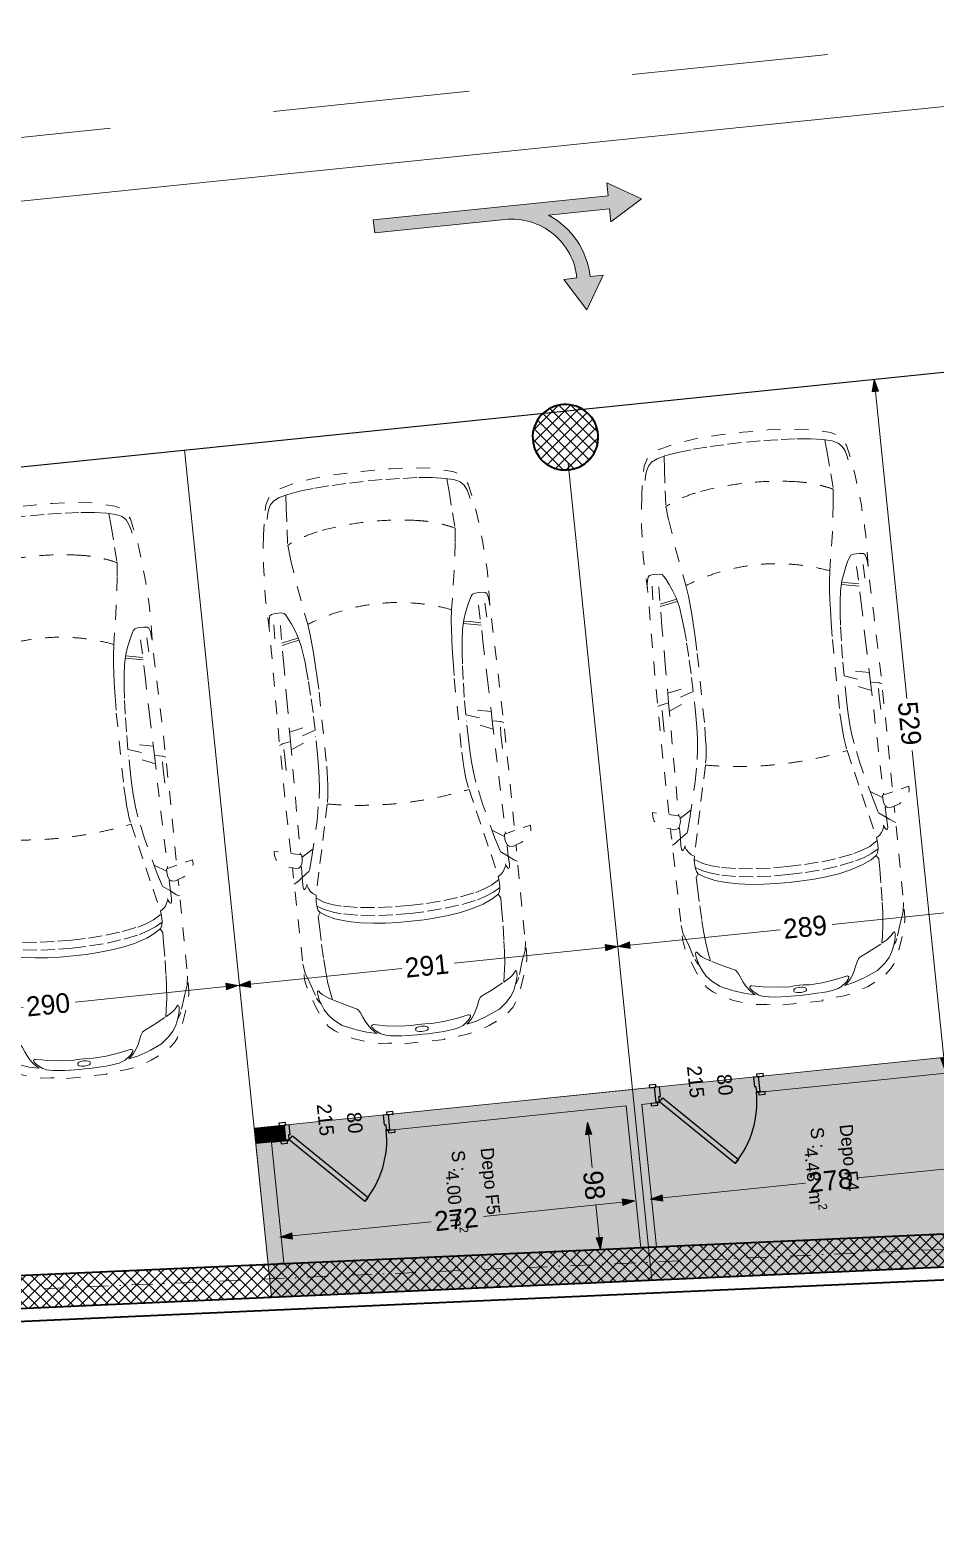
# Model space of a CAD drawing. Header units: millimetres. Extents: x 635850 to 824661, y -5878409 to -5774454.
# Drawn here: x 734607 to 741515, y -5823855 to -5812525 of the extents above; entities that cross this region are included whole.
import ezdxf
from ezdxf.enums import TextEntityAlignment as Align

# ---------------------------------------------------------------- set-up
doc = ezdxf.new("R2010")
doc.units = ezdxf.units.MM
doc.header["$MEASUREMENT"] = 0
for name, pattern in [('A - Long Dashed', [2750, 1500, -1250]), ('Dashed', [211.666667, 105.833333, -105.833333]), ('Dot & Dashed', [335.138881, 158.75, -88.194444, 0, -88.194437])]:
    doc.linetypes.add(name, pattern=pattern)
for name, color, linetype, lineweight in [('0_Pen_No__1', 7, 'Continuous', 13), ('A - Ndertesa 6 - Muret_Pen_No__101', 252, 'Continuous', 13), ('A - Ndertesa 6 - Muret_Pen_No__22', 8, 'Continuous', 35), ('A - Ndertesa 6 - Pllaka meskatit_Pen_No__22', 8, 'Continuous', 35), ('A - Ndertesa 6 - Vijat e Bodrumit_Pen_No__1', 7, 'Continuous', 13), ('A - Ndertesa 6 - Vijat e Bodrumit_Pen_No__42', 8, 'Continuous', 25), ('A - Ndertesa 6- Shtyllat_Pen_No__101', 252, 'Continuous', 13), ('A - Ndertesa 6- Shtyllat_Pen_No__22', 8, 'Continuous', 35), ('ARCHICAD Doors_Pen_No__101', 252, 'Continuous', 13), ('ARCHICAD Doors_Pen_No__42', 8, 'Continuous', 25), ('ARCHICAD Zone Stamps_Pen_No__101', 252, 'Continuous', 13)]:
    doc.layers.add(name, color=color, linetype=linetype, lineweight=lineweight)
for name, color, linetype, lineweight, true_color in [('0_Pen_No__102', 7, 'Continuous', 13, 0xcccccc), ('0_Pen_No__62', 7, 'Continuous', 20, 0xaaaaaa), ('A - Ndertesa  6- Dimensionimi Bazike_Pen_No__102', 7, 'Continuous', 13, 0xcccccc), ('A - Ndertesa  6- Dimensionimi Bazike_Pen_No__82', 7, 'Continuous', 20, 0xaaaaaa), ('A - Ndertesa 4 - Veturat_Pen_No__102', 7, 'Continuous', 13, 0xcccccc), ('A - Ndertesa 6 - Muret_Pen_No__102', 7, 'Continuous', 13, 0xcccccc), ('A - Ndertesa 6 - Muret_Pen_No__82', 7, 'Continuous', 20, 0xaaaaaa), ('A - Ndertesa 6 - Vijat e Bodrumit_Pen_No__249', 7, 'Continuous', 13, 0xe8e8e8), ('A - Ndertesa 6 - Vijat e Bodrumit_Pen_No__82', 7, 'Continuous', 20, 0xaaaaaa), ('A - Ndertesa 6 - Zonat Bodrum_Pen_No__94', 7, 'Continuous', 13, 0xe4ad2c), ('A - Ndertesa 6 -Veturat_Pen_No__102', 7, 'Continuous', 13, 0xcccccc), ('ARCHICAD Door Markers_Pen_No__112', 7, 'Continuous', 13, 0xd5aaaa)]:
    doc.layers.add(name, color=color, linetype=linetype, lineweight=lineweight, true_color=true_color)
for name, color, linetype in [('A - Ndertesa  6- Dimensionimi Bazike', 7, 'Continuous'), ('A - Ndertesa 6 - Muret', 7, 'Continuous'), ('A - Ndertesa 6 - Pllaka meskatit', 7, 'Continuous'), ('A - Ndertesa 6 - Zonat Bodrum', 7, 'Continuous'), ('A - Ndertesa 6- Shtyllat', 7, 'Continuous'), ('ARCHICAD Door Markers', 7, 'Continuous'), ('ARCHICAD Doors', 7, 'Continuous')]:
    doc.layers.add(name, color=color, linetype=linetype)
doc.styles.add('GENERATED_STYLE_1', font='GOTHIC.TTF')
doc.dimstyles.new('GENERATED_STYLE__1', dxfattribs={"dimtxt": 150, "dimasz": 91.78744, "dimexe": 0.18, "dimexo": 0.0625, "dimgap": 0, "dimtad": 0, "dimdec": 0, "dimlfac": 0.1, "dimzin": 0, "dimdsep": 46, "dimtxsty": 'GENERATED_STYLE_1', "dimblk": 'ARROWHEAD_5', "dimblk1": 'ARROWHEAD_5', "dimblk2": 'ARROWHEAD_5', "dimcen": 0.09, "dimse1": 1, "dimse2": 1, "dimclrd": 256, "dimclre": 256, "dimclrt": 256, "dimadec": 0, "dimazin": 0, "dimtfac": 1, "dimtdec": 4, "dimtmove": 0, "dimatfit": 3, "dimfxl": 0, "dimtolj": 1, "dimtzin": 0, "dimarcsym": 0})
pattern_1 = [(45, (664183.82, -5827429.525), (-45.96194, 45.96194), []), (135, (664183.82, -5827429.525), (45.96194, 45.96194), [])]

# ---------------------------------------------------------------- blocks, each defined once
blk = doc.blocks.new('Depo F4__15', base_point=(740718, -5821190))
at = {"layer": 'A - Ndertesa 6 - Zonat Bodrum_Pen_No__94', "linetype": 'Continuous', "lineweight": 0, "true_color": 0xffffff}
blk.add_hatch(color=7, dxfattribs=at).paths.add_polyline_path([(739354, -5822062), (742256, -5821932), (742089, -5820312), (739205, -5820608)])
at = {"layer": 'ARCHICAD Zone Stamps_Pen_No__101', "color": 252, "lineweight": 13, "insert": (740643, -5821043), "char_height": 100, "attachment_point": 1, "rotation": 275.8623, "style": 'GENERATED_STYLE_1'}
blk.add_mtext('\\A1;{\\pql;\\pt0,5050;\\fCentury Gothic|b0|i0|c0|p34;4.48\\fCentury Gothic|b0|i0|c0|p34;\\A1{\\H.66x;\\S^  ;}\\fCentury Gothic|b0|i0|c0|p34; m\\fCentury Gothic|b0|i0|c0|p34;\\A1{\\H.66x;\\S2^  ;}}', dxfattribs=at)
at = {"layer": 'ARCHICAD Zone Stamps_Pen_No__101', "color": 252, "lineweight": 13, "style": 'GENERATED_STYLE_1'}
for tag, p in [('calculatedAreaCode', (740661, -5820890)), ('ROOM_NAME', (740884, -5820867)), ('DUMMY_849', (740954, -5821509))]:
    blk.add_attdef(tag, text='', height=100, rotation=275.8623, dxfattribs=at).set_placement(p, align=Align.TOP_LEFT)
blk = doc.blocks.new('Depo F5__16', base_point=(737981, -5821367))
at = {"layer": 'A - Ndertesa 6 - Zonat Bodrum_Pen_No__94', "linetype": 'Continuous', "lineweight": 0, "true_color": 0xffffff}
blk.add_hatch(color=7, dxfattribs=at).paths.add_polyline_path([(736452, -5822193), (739354, -5822062), (739205, -5820608), (736320, -5820904)])
at = {"layer": 'ARCHICAD Zone Stamps_Pen_No__101', "color": 252, "lineweight": 13, "insert": (737906, -5821219), "char_height": 100, "attachment_point": 1, "rotation": 275.8623, "style": 'GENERATED_STYLE_1'}
blk.add_mtext('\\A1;{\\pql;\\pt0,5050;\\fCentury Gothic|b0|i0|c0|p34;4.00\\fCentury Gothic|b0|i0|c0|p34;\\A1{\\H.66x;\\S^  ;}\\fCentury Gothic|b0|i0|c0|p34; m\\fCentury Gothic|b0|i0|c0|p34;\\A1{\\H.66x;\\S2^  ;}}', dxfattribs=at)
at = {"layer": 'ARCHICAD Zone Stamps_Pen_No__101', "color": 252, "lineweight": 13, "style": 'GENERATED_STYLE_1'}
for tag, p in [('calculatedAreaCode', (737923, -5821067)), ('ROOM_NAME', (738146, -5821046)), ('DUMMY_849', (738216, -5821686))]:
    blk.add_attdef(tag, text='', height=100, rotation=275.8623, dxfattribs=at).set_placement(p, align=Align.TOP_LEFT)
blk = doc.blocks.new('Slab_3', base_point=(703704, -5790216))
at = {"layer": 'A - Ndertesa 6 - Pllaka meskatit_Pen_No__22', "color": 8, "linetype": 'Continuous', "lineweight": 35, "flags": 128}
blk.add_lwpolyline([(703704, -5790216), (739063, -5786585), (739063, -5784104), (741099, -5781712), (750317, -5780624), (750320, -5821669), (726662, -5822733), (707158, -5823855)], close=True, dxfattribs=at)
blk = doc.blocks.new('Wall_196', base_point=(750320, -5821569))
at = {"layer": 'A - Ndertesa 6 - Muret_Pen_No__82', "linetype": 'Continuous', "lineweight": 20, "true_color": 0xaaaaaa}
h = blk.add_hatch(dxfattribs=at)
h.set_pattern_fill('Concrete_Block', color=253, style=0, pattern_type=2)
h.set_pattern_definition(pattern_1)
h.paths.add_polyline_path([(739003, -5821828), (733891, -5822057), (733902, -5822307), (745156, -5821801), (745144, -5821551), (739602, -5821801), (739613, -5822049), (739014, -5822076)])
at = {"layer": 'A - Ndertesa 6 - Muret_Pen_No__22', "color": 8, "linetype": 'Continuous', "lineweight": 35, "flags": 128}
for points in [[(745144, -5821551), (739602, -5821801)], [(733902, -5822307), (745156, -5821801)], [(739003, -5821828), (733891, -5822057)]]:
    blk.add_lwpolyline(points, dxfattribs=at)
blk = doc.blocks.new('Wall_218', base_point=(739205, -5820608))
at = {"layer": 'A - Ndertesa 6 - Muret_Pen_No__102', "linetype": 'Continuous', "lineweight": 0, "true_color": 0xcccccc}
blk.add_hatch(color=254, dxfattribs=at).paths.add_polyline_path([(739277, -5820721), (739157, -5820733), (739268, -5821815), (739388, -5821809)])
at = {"layer": 'A - Ndertesa 6 - Muret_Pen_No__101', "color": 252, "linetype": 'Continuous', "lineweight": 13, "flags": 128}
for points in [[(739157, -5820733), (739268, -5821815)], [(739388, -5821809), (739277, -5820721)]]:
    blk.add_lwpolyline(points, dxfattribs=at)
blk = doc.blocks.new('Door 25_5')
at = {"layer": 'ARCHICAD Doors_Pen_No__101', "color": 252, "linetype": 'Continuous', "lineweight": 13}
for p, q in [((-400, 5), (-437, 5)), ((-400, 5), (-437, 5)), ((-400, 0), (-400, 5)), ((-400, 0), (-400, 5)), ((-400, -115), (-400, 0)), ((-400, -115), (-400, 0)), ((400, 0), (400, 5)), ((400, 0), (400, 5)), ((400, 5), (437, 5)), ((400, 5), (437, 5)), ((400, -115), (400, 0)), ((400, -115), (400, 0)), ((-400, -115), (-437, -115)), ((-400, -115), (-437, -115)), ((400, -115), (437, -115)), ((400, -115), (437, -115))]:
    blk.add_line(p, q, dxfattribs=at)
at = {"layer": 'ARCHICAD Doors_Pen_No__42', "color": 8, "linetype": 'Continuous', "lineweight": 25}
for p, q in [((-182, 498), (-154, 526)), ((344, -28), (-182, 498)), ((-154, 526), (372, 0)), ((-387, 24), (-437, 24)), ((-437, 24), (-437, 5)), ((-437, 5), (-387, 5)), ((-375, 5), (-400, 5)), ((-400, 5), (-400, 0)), ((-400, 0), (-375, 0)), ((-372, 0), (-400, 0)), ((-400, 0), (-400, -115)), ((-387, 5), (-387, 24)), ((-375, 0), (-375, 5)), ((-372, -40), (-372, 0)), ((372, 0), (344, -28)), ((400, 0), (372, 0)), ((372, 0), (372, -40)), ((400, 5), (375, 5)), ((375, 5), (375, 0)), ((375, 0), (400, 0)), ((437, 24), (387, 24)), ((387, 24), (387, 5)), ((387, 5), (437, 5)), ((400, 0), (400, 5)), ((400, -115), (400, 0)), ((437, 5), (437, 24)), ((-360, -40), (-372, -40)), ((-360, -115), (-360, -40)), ((372, -40), (360, -40)), ((360, -40), (360, -115)), ((-387, -115), (-437, -115)), ((-437, -115), (-437, -134)), ((-437, -134), (-387, -134)), ((-400, -115), (-360, -115)), ((-387, -134), (-387, -115)), ((360, -115), (400, -115)), ((437, -115), (387, -115)), ((387, -115), (387, -134)), ((387, -134), (437, -134)), ((437, -134), (437, -115))]:
    blk.add_line(p, q, dxfattribs=at)
blk.add_arc((372, 0), 744, 135, 180, dxfattribs=at)
blk = doc.blocks.new('D Marker 25_14')
at = {"layer": 'ARCHICAD Door Markers_Pen_No__112', "color": 9, "lineweight": 13, "true_color": 0xd5aaaa, "char_height": 110, "attachment_point": 7, "rotation": 270, "style": 'GENERATED_STYLE_1'}
for s, insert in [('\\A1;{\\pql;\\pt0;\\fCentury Gothic|b0|i0|c0|p34;215\\fCentury Gothic|b0|i0|c0|p34;\\A1{\\H.66x;\\S^  ;}\\fCentury Gothic|b0|i0|c0|p34;\\fCentury Gothic|b0|i0|c0|p34;}', (-168, 132)), ('\\A1;{\\pql;\\pt0;\\fCentury Gothic|b0|i0|c0|p34;80\\fCentury Gothic|b0|i0|c0|p34;\\A1{\\H.66x;\\S^  ;}\\fCentury Gothic|b0|i0|c0|p34;\\fCentury Gothic|b0|i0|c0|p34;}', (52, 46))]:
    blk.add_mtext(s, dxfattribs=dict(at, insert=insert))
blk = doc.blocks.new('Wall_219', base_point=(736320, -5820904))
at = {"layer": 'A - Ndertesa 6 - Muret_Pen_No__102', "linetype": 'Continuous', "lineweight": 0, "true_color": 0xcccccc}
for points in [[(750200, -5819479), (748733, -5819629), (748746, -5819749), (750200, -5819599)], [(750200, -5819599), (750320, -5819587), (750320, -5819466)], [(750200, -5819479), (750200, -5819599), (750320, -5819466)], [(745972, -5819913), (745984, -5820032), (747950, -5819830), (747937, -5819711)], [(743085, -5820209), (743097, -5820329), (745188, -5820114), (745176, -5819995)], [(740167, -5820509), (740179, -5820628), (742301, -5820410), (742289, -5820291)], [(737343, -5820799), (737355, -5820918), (739384, -5820710), (739371, -5820591)], [(736320, -5820904), (736452, -5821011), (736439, -5820892)], [(736452, -5821011), (736320, -5820904), (736332, -5821023)], [(736439, -5820892), (736452, -5821011), (736560, -5821000), (736547, -5820881)]]:
    blk.add_hatch(color=254, dxfattribs=at).paths.add_polyline_path(points)
at = {"layer": 'A - Ndertesa 6 - Muret_Pen_No__101', "color": 252, "linetype": 'Continuous', "lineweight": 13}
for p, q in [((748733, -5819629), (748770, -5819626)), ((748733, -5819629), (748745, -5819744)), ((747937, -5819711), (747901, -5819715)), ((747937, -5819711), (747949, -5819825)), ((748745, -5819744), (748746, -5819749)), ((748746, -5819749), (748782, -5819745)), ((747950, -5819830), (747913, -5819834)), ((747949, -5819825), (747950, -5819830)), ((745176, -5819995), (745139, -5819998)), ((745176, -5819995), (745188, -5820109)), ((745972, -5819913), (746009, -5819909)), ((745972, -5819913), (745984, -5820027)), ((745188, -5820114), (745152, -5820118)), ((745188, -5820109), (745188, -5820114)), ((745984, -5820027), (745984, -5820032)), ((745984, -5820032), (746021, -5820028)), ((743085, -5820209), (743122, -5820206)), ((743085, -5820209), (743096, -5820324)), ((742289, -5820291), (742252, -5820295)), ((742289, -5820291), (742301, -5820405)), ((743096, -5820324), (743097, -5820329)), ((743097, -5820329), (743134, -5820325)), ((742301, -5820410), (742264, -5820414)), ((742301, -5820405), (742301, -5820410)), ((740167, -5820509), (740204, -5820505)), ((740167, -5820509), (740179, -5820623)), ((739371, -5820591), (739335, -5820594)), ((739371, -5820591), (739383, -5820705)), ((740179, -5820623), (740179, -5820628)), ((740179, -5820628), (740216, -5820624)), ((737343, -5820799), (737380, -5820795)), ((737343, -5820799), (737355, -5820913)), ((739384, -5820710), (739347, -5820714)), ((739383, -5820705), (739384, -5820710)), ((736547, -5820881), (736510, -5820884)), ((736547, -5820881), (736559, -5820995)), ((737355, -5820913), (737355, -5820918)), ((737355, -5820918), (737392, -5820914)), ((736560, -5821000), (736523, -5821004)), ((736559, -5820995), (736560, -5821000))]:
    blk.add_line(p, q, dxfattribs=at)
at = {"layer": 'A - Ndertesa 6 - Muret_Pen_No__101', "color": 252, "linetype": 'Continuous', "lineweight": 13, "flags": 128}
for points in [[(750320, -5819466), (748733, -5819629)], [(750320, -5819466), (750320, -5819587)], [(748746, -5819749), (750200, -5819599)], [(747937, -5819711), (745972, -5819913)], [(745984, -5820032), (747712, -5819855)], [(747831, -5819843), (747950, -5819830)], [(745176, -5819995), (743085, -5820209)], [(745046, -5820129), (745188, -5820114)], [(743097, -5820329), (744926, -5820141)], [(742289, -5820291), (740167, -5820509)], [(740179, -5820628), (742042, -5820437)], [(742161, -5820425), (742301, -5820410)], [(739371, -5820591), (737343, -5820799)], [(737355, -5820918), (739157, -5820733)], [(739277, -5820721), (739384, -5820710)], [(736547, -5820881), (736320, -5820904)], [(736320, -5820904), (736332, -5821023)], [(736452, -5821011), (736560, -5821000)]]:
    blk.add_lwpolyline(points, dxfattribs=at)
at = {"layer": 'ARCHICAD Door Markers', "color": 161, "lineweight": 25, "true_color": 0x40a5ff, "rotation": 5.862253595419935}
for p in [(748335, -5819670), (745574, -5819954), (742687, -5820250), (739769, -5820550), (736945, -5820840)]:
    blk.add_blockref('D Marker 25_14', p, dxfattribs=at)
at = {"layer": 'ARCHICAD Doors', "color": 7, "linetype": 'Continuous', "lineweight": 13, "zscale": 1000, "rotation": 185.8622535954199}
for p in [(748347, -5819785), (745586, -5820068), (742699, -5820365), (739781, -5820664), (736957, -5820954)]:
    blk.add_blockref('Door 25_5', p, dxfattribs=at)
blk = doc.blocks.new('Wall_224', base_point=(736320, -5820904))
at = {"layer": 'A - Ndertesa 6 - Muret_Pen_No__102', "linetype": 'Continuous', "lineweight": 0, "true_color": 0xcccccc}
blk.add_hatch(color=254, dxfattribs=at).paths.add_polyline_path([(736332, -5821023), (736427, -5821942), (736546, -5821930), (736452, -5821011)])
at = {"layer": 'A - Ndertesa 6 - Muret_Pen_No__101', "color": 252, "linetype": 'Continuous', "lineweight": 13, "flags": 128}
for points in [[(736332, -5821023), (736427, -5821942)], [(736546, -5821930), (736452, -5821011)], [(736427, -5821942), (736546, -5821930)]]:
    blk.add_lwpolyline(points, dxfattribs=at)
blk = doc.blocks.new('Column_226', base_point=(738694, -5815634))
at = {"layer": 'A - Ndertesa 6- Shtyllat_Pen_No__101', "linetype": 'Continuous', "lineweight": 13}
h = blk.add_hatch(dxfattribs=at)
h.set_pattern_fill('Concrete_Block', color=252, style=0, pattern_type=2)
h.set_pattern_definition(pattern_1)
h.paths.add_polyline_path([(738444, -5815648, 0.414214), (738708, -5815883, 0.414214), (738944, -5815619, 0.414214), (738680, -5815384, 0.414214)])
at = {"layer": 'A - Ndertesa 6- Shtyllat_Pen_No__22', "color": 8, "linetype": 'Continuous', "lineweight": 35, "flags": 128}
blk.add_lwpolyline([(738444, -5815648, 0.414214), (738708, -5815883, 0.414214), (738944, -5815619, 0.414214), (738680, -5815384, 0.414214)], format="xyb", close=True, dxfattribs=at)
blk = doc.blocks.new('Column_261', base_point=(739308, -5821938))
at = {"layer": 'A - Ndertesa 6- Shtyllat_Pen_No__101', "linetype": 'Continuous', "lineweight": 13}
h = blk.add_hatch(dxfattribs=at)
h.set_pattern_fill('Concrete_Block', color=252, style=0, pattern_type=2)
h.set_pattern_definition(pattern_1)
h.paths.add_polyline_path([(739003, -5821827), (739003, -5821828), (739602, -5821801), (739602, -5821800)])
h = blk.add_hatch(dxfattribs=at)
h.set_pattern_fill('Concrete_Block', color=252, style=0, pattern_type=2)
h.set_pattern_definition(pattern_1)
h.paths.add_polyline_path([(739602, -5821801), (739003, -5821828), (739014, -5822076), (739613, -5822049)])
at = {"layer": 'A - Ndertesa 6- Shtyllat_Pen_No__22', "color": 8, "linetype": 'Continuous', "lineweight": 35, "flags": 128}
blk.add_lwpolyline([(739602, -5821801), (739602, -5821800), (739003, -5821827), (739003, -5821828)], dxfattribs=at)
blk = doc.blocks.new('Car 05 25_4')
at = {"layer": 'A - Ndertesa 4 - Veturat_Pen_No__102', "color": 254, "linetype": 'Dashed', "lineweight": 13, "true_color": 0xcccccc}
for p, q in [((125, 791), (129, 820)), ((129, 820), (139, 832)), ((139, 832), (165, 840)), ((165, 840), (195, 844)), ((195, 844), (231, 846)), ((211, 809), (418, 816)), ((1115, 809), (1109, 774)), ((1120, 833), (1115, 809)), ((1121, 838), (1120, 836)), ((1120, 836), (1120, 833)), ((1130, 859), (1121, 838)), ((1163, 830), (1220, 829)), ((1220, 829), (1370, 831)), ((1958, 858), (1977, 777)), ((2063, 792), (2070, 800)), ((2069, 788), (2065, 794)), ((2075, 836), (2068, 858)), ((2070, 800), (2075, 809)), ((2075, 809), (2075, 836)), ((2148, 790), (2167, 814)), ((2167, 814), (2182, 834)), ((2182, 834), (2193, 856)), ((2808, 853), (2877, 843)), ((2877, 843), (2954, 814)), ((2904, 833), (2905, 833)), ((2954, 814), (3076, 775)), ((-729, 716), (-751, 670)), ((-701, 743), (-729, 716)), ((-665, 761), (-701, 743)), ((-627, 772), (-665, 761)), ((-595, 778), (-627, 772)), ((126, 744), (125, 791)), ((327, 762), (125, 756)), ((132, 723), (126, 744)), ((147, 711), (132, 723)), ((171, 697), (147, 711)), ((213, 677), (171, 697)), ((522, 765), (327, 762)), ((339, 683), (330, 634)), ((355, 762), (339, 683)), ((357, 683), (347, 629)), ((373, 763), (357, 683)), ((814, 769), (522, 765)), ((1109, 774), (814, 769)), ((1036, 773), (997, 579)), ((1042, 578), (1108, 774)), ((1173, 775), (1090, 578)), ((1109, 774), (1538, 780)), ((1538, 780), (1975, 786)), ((2000, 702), (1730, 634)), ((1939, 686), (1996, 777)), ((1977, 777), (2020, 777)), ((2000, 702), (2214, 763)), ((2020, 777), (2044, 783)), ((2044, 783), (2063, 792)), ((2069, 788), (2148, 790)), ((2107, 732), (2148, 790)), ((2122, 660), (2294, 698)), ((2148, 790), (2206, 792)), ((2206, 792), (2227, 791)), ((2227, 770), (2214, 763)), ((2214, 763), (2238, 752)), ((2227, 791), (2233, 790)), ((2234, 774), (2227, 770)), ((2233, 790), (2238, 787)), ((2238, 777), (2234, 774)), ((2241, 784), (2238, 787)), ((2238, 777), (2241, 781)), ((2238, 752), (2259, 740)), ((2241, 781), (2241, 784)), ((2259, 740), (2269, 731)), ((2269, 731), (2279, 722)), ((2279, 722), (2294, 698)), ((2294, 698), (2317, 701)), ((2294, 698), (2294, 698)), ((2317, 701), (2346, 703)), ((2355, 640), (2317, 701)), ((2346, 703), (2379, 702)), ((2410, 649), (2379, 702)), ((2379, 702), (2411, 694)), ((2411, 694), (2411, 694)), ((2429, 682), (2411, 694)), ((2429, 682), (2457, 700)), ((2429, 682), (2429, 682)), ((2429, 682), (2457, 640)), ((2457, 700), (2535, 698)), ((2535, 698), (2535, 698)), ((2535, 698), (2673, 696)), ((2673, 696), (2787, 691)), ((2787, 691), (2868, 687)), ((2868, 687), (2960, 679)), ((2960, 679), (2868, 687)), ((3022, 758), (3024, 762)), ((3024, 754), (3022, 758)), ((3024, 762), (3035, 765)), ((3038, 743), (3024, 754)), ((3035, 765), (3047, 764)), ((3051, 731), (3038, 743)), ((3047, 764), (3061, 763)), ((3065, 715), (3051, 731)), ((3061, 763), (3090, 757)), ((3077, 698), (3065, 715)), ((3100, 763), (3076, 775)), ((3100, 657), (3077, 698)), ((3090, 757), (3108, 751)), ((3114, 753), (3100, 763)), ((3108, 751), (3123, 746)), ((3123, 746), (3114, 753)), ((3170, 727), (3123, 746)), ((3212, 701), (3170, 727)), ((3254, 663), (3212, 701)), ((-768, 602), (-783, 510)), ((-768, 602), (-751, 670)), ((-764, 617), (-666, 624)), ((-666, 624), (-501, 634)), ((-501, 634), (-383, 642)), ((-383, 642), (-274, 631)), ((-274, 631), (-56, 601)), ((-56, 601), (146, 567)), ((146, 567), (233, 552)), ((266, 655), (213, 677)), ((319, 636), (266, 655)), ((393, 618), (319, 636)), ((475, 607), (393, 618)), ((521, 602), (475, 607)), ((570, 597), (521, 602)), ((653, 591), (570, 597)), ((773, 585), (653, 591)), ((907, 580), (773, 585)), ((1042, 578), (907, 580)), ((1228, 578), (1042, 578)), ((1316, 580), (1228, 578)), ((1403, 584), (1316, 580)), ((1484, 590), (1403, 584)), ((1562, 601), (1484, 590)), ((1730, 634), (1562, 601)), ((1611, 544), (1780, 582)), ((1780, 582), (1953, 621)), ((1953, 621), (2122, 660)), ((2380, 575), (2355, 640)), ((2397, 514), (2380, 575)), ((2436, 583), (2410, 649)), ((2454, 522), (2436, 583)), ((2457, 640), (2487, 574)), ((2487, 574), (2492, 562)), ((2960, 679), (3047, 666)), ((3047, 666), (3100, 657)), ((3153, 554), (3100, 657)), ((3302, 603), (3254, 663)), ((3302, 603), (3346, 501)), ((-783, 510), (-795, 391)), ((233, 552), (315, 541)), ((315, 541), (384, 535)), ((384, 535), (454, 530)), ((454, 530), (526, 526)), ((526, 526), (628, 522)), ((628, 522), (757, 518)), ((757, 518), (1323, 518)), ((1323, 518), (1420, 522)), ((1420, 522), (1467, 524)), ((1467, 524), (1511, 528)), ((1511, 528), (1554, 533)), ((1554, 533), (1597, 541)), ((1597, 541), (1597, 541)), ((2419, 396), (2397, 514)), ((2478, 401), (2454, 522)), ((2492, 562), (2518, 477)), ((2518, 477), (2538, 384)), ((3190, 476), (3153, 554)), ((3199, 467), (3190, 476)), ((3221, 454), (3199, 467)), ((3256, 439), (3221, 454)), ((3346, 501), (3374, 420)), ((-795, 391), (-802, 259)), ((2434, 266), (2419, 396)), ((2494, 269), (2478, 401)), ((2538, 384), (2551, 286)), ((3288, 425), (3256, 439)), ((3319, 408), (3288, 425)), ((3353, 384), (3319, 408)), ((3325, 377), (3321, 370)), ((3321, 370), (3321, 362)), ((3321, 362), (3338, 277)), ((3328, 380), (3325, 377)), ((3338, 379), (3328, 380)), ((3364, 358), (3338, 379)), ((3377, 360), (3353, 384)), ((3397, 316), (3364, 358)), ((3391, 344), (3374, 420)), ((3391, 344), (3377, 360)), ((-802, 259), (-807, 125)), ((2442, 132), (2434, 266)), ((2503, 133), (2494, 269)), ((2551, 286), (2560, 194)), ((3338, 277), (3352, 173)), ((3408, 289), (3397, 316)), ((3408, 289), (3414, 267)), ((3414, 267), (3418, 243)), ((3418, 243), (3424, 201)), ((-807, 125), (-808, 0)), ((2444, 0), (2442, 132)), ((2506, 0), (2503, 133)), ((2560, 194), (2564, 101)), ((3352, 173), (3358, 76)), ((3424, 201), (3428, 152)), ((3432, 40), (3428, 152)), ((-807, -125), (-808, 0)), ((2444, 0), (2442, -132)), ((2564, 101), (2566, 0)), ((2564, -101), (2566, 0)), ((3354, 28), (3358, 76)), ((3354, 28), (3354, -1)), ((3354, -28), (3354, 1)), ((3371, 12), (3370, -1)), ((3371, -12), (3370, 1)), ((3372, 24), (3371, 12)), ((3376, 39), (3372, 24)), ((3382, 47), (3376, 39)), ((3386, 48), (3382, 47)), ((3386, 48), (3394, 48)), ((3399, 47), (3394, 48)), ((3404, 39), (3399, 47)), ((3404, 39), (3408, 24)), ((3408, 24), (3410, 8)), ((3410, 8), (3410, 0)), ((3432, 57), (3432, 57)), ((3432, 0), (3432, 40)), ((3432, 0), (3432, -40)), ((2506, 0), (2503, -133)), ((2560, -194), (2564, -101)), ((3352, -173), (3358, -76)), ((3354, -28), (3358, -76)), ((3372, -24), (3371, -12)), ((3376, -39), (3372, -24)), ((3382, -47), (3376, -39)), ((3386, -48), (3382, -47)), ((3386, -48), (3394, -48)), ((3399, -47), (3394, -48)), ((3404, -39), (3399, -47)), ((3404, -39), (3408, -24)), ((3408, -24), (3410, -8)), ((3410, -8), (3410, 0)), ((3432, -40), (3428, -152)), ((3432, -57), (3432, -57)), ((-802, -259), (-807, -125)), ((2442, -132), (2434, -266)), ((2503, -133), (2494, -269)), ((2551, -286), (2560, -194)), ((3338, -277), (3352, -173)), ((3418, -243), (3424, -201)), ((3424, -201), (3428, -152)), ((-795, -391), (-802, -259)), ((2434, -266), (2419, -396)), ((2494, -269), (2478, -401)), ((2538, -384), (2551, -286)), ((3321, -362), (3338, -277)), ((3397, -316), (3364, -358)), ((3408, -289), (3397, -316)), ((3408, -289), (3414, -267)), ((3414, -267), (3418, -243)), ((-783, -510), (-795, -391)), ((2419, -396), (2397, -514)), ((2478, -401), (2454, -522)), ((2518, -477), (2538, -384)), ((3256, -439), (3221, -454)), ((3288, -425), (3256, -439)), ((3319, -408), (3288, -425)), ((3353, -384), (3319, -408)), ((3321, -370), (3321, -362)), ((3325, -377), (3321, -370)), ((3328, -380), (3325, -377)), ((3338, -379), (3328, -380)), ((3364, -358), (3338, -379)), ((3346, -501), (3374, -420)), ((3377, -360), (3353, -384)), ((3391, -344), (3374, -420)), ((3391, -344), (3377, -360)), ((-768, -602), (-783, -510)), ((146, -567), (233, -552)), ((233, -552), (315, -541)), ((315, -541), (384, -535)), ((384, -535), (454, -530)), ((454, -530), (526, -526)), ((526, -526), (628, -522)), ((628, -522), (757, -518)), ((757, -518), (1323, -518)), ((1323, -518), (1420, -522)), ((1420, -522), (1467, -524)), ((1467, -524), (1511, -528)), ((1511, -528), (1554, -533)), ((1554, -533), (1597, -541)), ((1597, -541), (1597, -541)), ((1611, -544), (1780, -582)), ((2397, -514), (2380, -575)), ((2454, -522), (2436, -583)), ((2487, -574), (2492, -562)), ((2492, -562), (2518, -477)), ((3153, -554), (3100, -657)), ((3190, -476), (3153, -554)), ((3199, -467), (3190, -476)), ((3221, -454), (3199, -467)), ((3302, -603), (3346, -501)), ((-768, -602), (-751, -670)), ((-764, -617), (-666, -624)), ((-729, -716), (-751, -670)), ((-666, -624), (-501, -634)), ((-501, -634), (-383, -642)), ((-383, -642), (-274, -631)), ((-274, -631), (-56, -601)), ((-56, -601), (146, -567)), ((213, -677), (171, -697)), ((266, -655), (213, -677)), ((319, -636), (266, -655)), ((393, -618), (319, -636)), ((339, -683), (330, -634)), ((357, -683), (347, -629)), ((475, -607), (393, -618)), ((521, -602), (475, -607)), ((570, -597), (521, -602)), ((653, -591), (570, -597)), ((773, -585), (653, -591)), ((907, -580), (773, -585)), ((1042, -578), (907, -580)), ((1036, -773), (997, -579)), ((1042, -578), (1108, -774)), ((1228, -578), (1042, -578)), ((1173, -775), (1090, -578)), ((1316, -580), (1228, -578)), ((1403, -584), (1316, -580)), ((1484, -590), (1403, -584)), ((1562, -601), (1484, -590)), ((1730, -634), (1562, -601)), ((2000, -702), (1730, -634)), ((1780, -582), (1953, -621)), ((1953, -621), (2122, -660)), ((2122, -660), (2294, -698)), ((2355, -640), (2317, -701)), ((2380, -575), (2355, -640)), ((2410, -649), (2379, -702)), ((2436, -583), (2410, -649)), ((2429, -682), (2457, -640)), ((2457, -640), (2487, -574)), ((2868, -687), (2960, -679)), ((2960, -679), (2868, -687)), ((2960, -679), (3047, -666)), ((3047, -666), (3100, -657)), ((3100, -657), (3077, -698)), ((3254, -663), (3212, -701)), ((3302, -603), (3254, -663)), ((-701, -743), (-729, -716)), ((-665, -761), (-701, -743)), ((-627, -772), (-665, -761)), ((-595, -778), (-627, -772)), ((126, -744), (125, -791)), ((327, -762), (125, -756)), ((125, -791), (129, -820)), ((132, -723), (126, -744)), ((147, -711), (132, -723)), ((171, -697), (147, -711)), ((522, -765), (327, -762)), ((355, -762), (339, -683)), ((373, -763), (357, -683)), ((814, -769), (522, -765)), ((1109, -774), (814, -769)), ((1109, -774), (1538, -780)), ((1115, -809), (1109, -774)), ((1538, -780), (1975, -786)), ((1939, -686), (1996, -777)), ((1958, -858), (1977, -777)), ((1977, -777), (2020, -777)), ((2000, -702), (2214, -763)), ((2020, -777), (2044, -783)), ((2044, -783), (2063, -792)), ((2063, -792), (2070, -800)), ((2069, -788), (2065, -794)), ((2069, -788), (2148, -790)), ((2107, -732), (2148, -790)), ((2148, -790), (2167, -814)), ((2148, -790), (2206, -792)), ((2206, -792), (2227, -791)), ((2214, -763), (2238, -752)), ((2227, -770), (2214, -763)), ((2234, -774), (2227, -770)), ((2227, -791), (2233, -790)), ((2233, -790), (2238, -787)), ((2238, -777), (2234, -774)), ((2238, -752), (2259, -740)), ((2238, -777), (2241, -781)), ((2241, -784), (2238, -787)), ((2241, -781), (2241, -784)), ((2259, -740), (2269, -731)), ((2269, -731), (2279, -722)), ((2279, -722), (2294, -698)), ((2294, -698), (2317, -701)), ((2294, -698), (2294, -698)), ((2317, -701), (2346, -703)), ((2346, -703), (2379, -702)), ((2379, -702), (2411, -694)), ((2429, -682), (2411, -694)), ((2411, -694), (2411, -694)), ((2429, -682), (2429, -682)), ((2429, -682), (2457, -700)), ((2457, -700), (2535, -698)), ((2535, -698), (2673, -696)), ((2535, -698), (2535, -698)), ((2673, -696), (2787, -691)), ((2787, -691), (2868, -687)), ((2954, -814), (3076, -775)), ((3024, -754), (3022, -758)), ((3022, -758), (3024, -762)), ((3038, -743), (3024, -754)), ((3024, -762), (3035, -765)), ((3035, -765), (3047, -764)), ((3051, -731), (3038, -743)), ((3047, -764), (3061, -763)), ((3065, -715), (3051, -731)), ((3061, -763), (3090, -757)), ((3077, -698), (3065, -715)), ((3100, -763), (3076, -775)), ((3090, -757), (3108, -751)), ((3114, -753), (3100, -763)), ((3108, -751), (3123, -746)), ((3123, -746), (3114, -753)), ((3170, -727), (3123, -746)), ((3212, -701), (3170, -727)), ((129, -820), (139, -832)), ((139, -832), (165, -840)), ((165, -840), (195, -844)), ((195, -844), (231, -846)), ((211, -809), (418, -816)), ((1120, -833), (1115, -809)), ((1120, -836), (1120, -833)), ((1121, -838), (1120, -836)), ((1130, -859), (1121, -838)), ((1163, -830), (1220, -829)), ((1220, -829), (1370, -831)), ((2075, -836), (2068, -858)), ((2070, -800), (2075, -809)), ((2075, -809), (2075, -836)), ((2167, -814), (2182, -834)), ((2182, -834), (2193, -856)), ((2808, -853), (2877, -843)), ((2877, -843), (2954, -814))]:
    blk.add_line(p, q, dxfattribs=at)
at = {"layer": 'A - Ndertesa 4 - Veturat_Pen_No__102', "color": 254, "linetype": 'Dashed', "lineweight": 13, "true_color": 0xcccccc, "flags": 128}
blk.add_lwpolyline([(-483, -817), (-372, -830), (-252, -841), (-168, -845), (-78, -851), (-24, -852), (40, -852), (231, -846), (400, -848), (591, -852), (857, -856), (1130, -859), (1536, -860), (1958, -858), (1929, -983), (1961, -983), (1997, -975), (2027, -945), (2055, -898), (2068, -858), (2120, -857), (2193, -856), (2808, -853), (2856, -853), (2891, -853), (2923, -852), (2945, -849), (2990, -840), (3014, -833), (3154, -783), (3236, -748), (3269, -728), (3299, -706), (3337, -663), (3374, -604), (3418, -513), (3457, -393), (3468, -331), (3474, -264), (3478, -200), (3479, -165), (3490, -165), (3490, 165), (3479, 165), (3478, 200), (3474, 264), (3468, 331), (3457, 393), (3418, 513), (3374, 604), (3337, 663), (3299, 706), (3269, 728), (3236, 748), (3154, 783), (3014, 833), (2990, 840), (2945, 849), (2923, 852), (2891, 853), (2856, 853), (2808, 853), (2193, 856), (2120, 857), (2068, 858), (2055, 898), (2027, 945), (1997, 975), (1961, 983), (1929, 983), (1958, 858), (1536, 860), (1130, 859), (857, 856), (591, 852), (400, 848), (231, 846), (40, 852), (-24, 852), (-78, 851), (-168, 845), (-252, 841), (-372, 830), (-483, 817), (-585, 801), (-706, 776), (-758, 747), (-785, 722), (-815, 668), (-855, 511), (-875, 345), (-883, 195), (-885, 0), (-883, -195), (-875, -345), (-855, -511), (-815, -668), (-785, -722), (-758, -747), (-706, -776), (-585, -801)], close=True, dxfattribs=at)
at = {"layer": 'A - Ndertesa 4 - Veturat_Pen_No__102', "color": 254, "linetype": 'Dashed', "lineweight": 13, "true_color": 0xcccccc}
for centre, radius, start, end in [((493, 218), 973, 154.1545, 170.9117), ((1650, 0), 1520, 158.6992, 201.3008), ((-1245, 0), 2907, 349.2142, 10.7858), ((1856, -2), 2354, 170.8804, 189.9223), ((493, -218), 973, 191.2305, 205.8455)]:
    blk.add_arc(centre, radius, start, end, dxfattribs=at)
blk = doc.blocks.new('*D1568', base_point=(664184, -5827430))
at = {"layer": 'A - Ndertesa  6- Dimensionimi Bazike_Pen_No__102', "linetype": 'Continuous', "lineweight": 13, "true_color": 0xcccccc}
for points in [[(736198, -5819814), (736294, -5819829), (736289, -5819779)], [(736198, -5819814), (736103, -5819798), (736108, -5819848)], [(733314, -5820110), (733218, -5820095), (733223, -5820144)], [(733314, -5820110), (733409, -5820125), (733404, -5820076)]]:
    blk.add_hatch(color=254, dxfattribs=at).paths.add_polyline_path(points)
at = {"layer": 'A - Ndertesa  6- Dimensionimi Bazike_Pen_No__102', "color": 254, "linetype": 'Continuous', "lineweight": 13, "true_color": 0xcccccc}
for p, q in [((736198, -5819814), (736289, -5819779)), ((734955, -5819941), (736105, -5819823)), ((736108, -5819848), (736103, -5819798)), ((736198, -5819814), (736103, -5819798)), ((736198, -5819814), (736108, -5819848)), ((736198, -5819814), (736294, -5819829)), ((733406, -5820100), (734557, -5819982)), ((733314, -5820110), (733404, -5820076)), ((733314, -5820110), (733409, -5820125)), ((733404, -5820076), (733409, -5820125))]:
    blk.add_line(p, q, dxfattribs=at)
at = {"layer": 'A - Ndertesa  6- Dimensionimi Bazike_Pen_No__82', "color": 253, "lineweight": 20, "true_color": 0xaaaaaa, "insert": (734589, -5820054), "char_height": 150, "attachment_point": 7, "rotation": 5.8623, "style": 'GENERATED_STYLE_1'}
blk.add_mtext('\\A1;{\\pql;\\fCentury Gothic|b0|i0|c0|p34;290}', dxfattribs=at)
blk = doc.blocks.new('ARROWHEAD_5')
at = {"linetype": 'Continuous', "lineweight": 0}
blk.add_hatch(color=0, dxfattribs=at).paths.add_polyline_path([(-1, 0.2679), (0, 0), (-1, -0.2679)])
at = {"color": 0, "linetype": 'Continuous', "lineweight": 0}
blk.add_line((0, 0), (-1, 0), dxfattribs=at)
blk = doc.blocks.new('*D1569', base_point=(664184, -5827430))
at = {"layer": 'A - Ndertesa  6- Dimensionimi Bazike_Pen_No__102', "linetype": 'Continuous', "lineweight": 13, "true_color": 0xcccccc}
for points in [[(739093, -5819517), (738997, -5819501), (739002, -5819551)], [(739093, -5819517), (739188, -5819532), (739183, -5819482)], [(736198, -5819814), (736294, -5819829), (736289, -5819779)], [(736198, -5819814), (736103, -5819798), (736108, -5819848)]]:
    blk.add_hatch(color=254, dxfattribs=at).paths.add_polyline_path(points)
at = {"layer": 'A - Ndertesa  6- Dimensionimi Bazike_Pen_No__102', "color": 254, "linetype": 'Continuous', "lineweight": 13, "true_color": 0xcccccc}
for p, q in [((737844, -5819645), (739000, -5819526)), ((739002, -5819551), (738997, -5819501)), ((739093, -5819517), (738997, -5819501)), ((739093, -5819517), (739002, -5819551)), ((736198, -5819814), (736289, -5819779)), ((736289, -5819779), (736294, -5819829)), ((736291, -5819804), (737447, -5819686)), ((736198, -5819814), (736294, -5819829))]:
    blk.add_line(p, q, dxfattribs=at)
at = {"layer": 'A - Ndertesa  6- Dimensionimi Bazike_Pen_No__82', "color": 253, "lineweight": 20, "true_color": 0xaaaaaa, "insert": (737478, -5819758), "char_height": 150, "attachment_point": 7, "rotation": 5.8623, "style": 'GENERATED_STYLE_1'}
blk.add_mtext('\\A1;{\\pql;\\fCentury Gothic|b0|i0|c0|p34;291}', dxfattribs=at)
blk = doc.blocks.new('*D1570', base_point=(664184, -5827430))
at = {"layer": 'A - Ndertesa  6- Dimensionimi Bazike_Pen_No__102', "linetype": 'Continuous', "lineweight": 13, "true_color": 0xcccccc}
for points in [[(741968, -5819221), (741872, -5819206), (741877, -5819256)], [(741968, -5819221), (742063, -5819237), (742058, -5819187)], [(739093, -5819517), (738997, -5819501), (739002, -5819551)], [(739093, -5819517), (739188, -5819532), (739183, -5819482)]]:
    blk.add_hatch(color=254, dxfattribs=at).paths.add_polyline_path(points)
at = {"layer": 'A - Ndertesa  6- Dimensionimi Bazike_Pen_No__102', "color": 254, "linetype": 'Continuous', "lineweight": 13, "true_color": 0xcccccc}
for p, q in [((741877, -5819256), (741872, -5819206)), ((741968, -5819221), (741872, -5819206)), ((740729, -5819349), (741875, -5819231)), ((741968, -5819221), (741877, -5819256)), ((739185, -5819507), (740331, -5819389)), ((739093, -5819517), (738997, -5819501)), ((739093, -5819517), (739002, -5819551)), ((739093, -5819517), (739183, -5819482)), ((739093, -5819517), (739188, -5819532)), ((739183, -5819482), (739188, -5819532))]:
    blk.add_line(p, q, dxfattribs=at)
at = {"layer": 'A - Ndertesa  6- Dimensionimi Bazike_Pen_No__82', "color": 253, "lineweight": 20, "true_color": 0xaaaaaa, "insert": (740363, -5819462), "char_height": 150, "attachment_point": 7, "rotation": 5.8623, "style": 'GENERATED_STYLE_1'}
blk.add_mtext('\\A1;{\\pql;\\fCentury Gothic|b0|i0|c0|p34;289}', dxfattribs=at)
blk = doc.blocks.new('*D1574', base_point=(664184, -5827430))
at = {"layer": 'A - Ndertesa  6- Dimensionimi Bazike_Pen_No__102', "linetype": 'Continuous', "lineweight": 13, "true_color": 0xcccccc}
for points in [[(742106, -5821161), (742011, -5821146), (742016, -5821195)], [(739341, -5821445), (739436, -5821460), (739431, -5821410)]]:
    blk.add_hatch(color=254, dxfattribs=at).paths.add_polyline_path(points)
at = {"layer": 'A - Ndertesa  6- Dimensionimi Bazike_Pen_No__102', "color": 254, "linetype": 'Continuous', "lineweight": 13, "true_color": 0xcccccc}
for p, q in [((742016, -5821195), (742011, -5821146)), ((742106, -5821161), (742011, -5821146)), ((740922, -5821282), (742014, -5821170)), ((742106, -5821161), (742016, -5821195)), ((739434, -5821435), (740525, -5821323)), ((739341, -5821445), (739431, -5821410)), ((739341, -5821445), (739436, -5821460)), ((739431, -5821410), (739436, -5821460))]:
    blk.add_line(p, q, dxfattribs=at)
at = {"layer": 'A - Ndertesa  6- Dimensionimi Bazike_Pen_No__82', "color": 253, "lineweight": 20, "true_color": 0xaaaaaa, "insert": (740557, -5821395), "char_height": 150, "attachment_point": 7, "rotation": 5.8623, "style": 'GENERATED_STYLE_1'}
blk.add_mtext('\\A1;{\\pql;\\fCentury Gothic|b0|i0|c0|p34;278}', dxfattribs=at)
blk = doc.blocks.new('*D1575', base_point=(664184, -5827430))
at = {"layer": 'A - Ndertesa  6- Dimensionimi Bazike_Pen_No__102', "linetype": 'Continuous', "lineweight": 13, "true_color": 0xcccccc}
for points in [[(739222, -5821457), (739126, -5821442), (739131, -5821492)], [(736516, -5821735), (736612, -5821750), (736606, -5821700)]]:
    blk.add_hatch(color=254, dxfattribs=at).paths.add_polyline_path(points)
at = {"layer": 'A - Ndertesa  6- Dimensionimi Bazike_Pen_No__102', "color": 254, "linetype": 'Continuous', "lineweight": 13, "true_color": 0xcccccc}
for p, q in [((738068, -5821576), (739129, -5821467)), ((739131, -5821492), (739126, -5821442)), ((739222, -5821457), (739126, -5821442)), ((739222, -5821457), (739131, -5821492)), ((736516, -5821735), (736606, -5821700)), ((736606, -5821700), (736612, -5821750)), ((736609, -5821725), (737670, -5821616)), ((736516, -5821735), (736612, -5821750))]:
    blk.add_line(p, q, dxfattribs=at)
at = {"layer": 'A - Ndertesa  6- Dimensionimi Bazike_Pen_No__82', "color": 253, "lineweight": 20, "true_color": 0xaaaaaa, "insert": (737702, -5821689), "char_height": 150, "attachment_point": 7, "rotation": 5.8623, "style": 'GENERATED_STYLE_1'}
blk.add_mtext('\\A1;{\\pql;\\fCentury Gothic|b0|i0|c0|p34;272}', dxfattribs=at)
blk = doc.blocks.new('*D1601', base_point=(664184, -5827430))
at = {"layer": 'A - Ndertesa  6- Dimensionimi Bazike_Pen_No__102', "linetype": 'Continuous', "lineweight": 13, "true_color": 0xcccccc}
for points in [[(741048, -5815191), (741033, -5815286), (741082, -5815281)], [(741589, -5820458), (741604, -5820362), (741554, -5820367)]]:
    blk.add_hatch(color=254, dxfattribs=at).paths.add_polyline_path(points)
at = {"layer": 'A - Ndertesa  6- Dimensionimi Bazike_Pen_No__102', "color": 254, "linetype": 'Continuous', "lineweight": 13, "true_color": 0xcccccc}
for p, q in [((741048, -5815191), (741033, -5815286)), ((741048, -5815191), (741082, -5815281)), ((741082, -5815281), (741033, -5815286)), ((741298, -5817626), (741058, -5815284)), ((741579, -5820365), (741339, -5818023)), ((741554, -5820367), (741604, -5820362)), ((741589, -5820458), (741554, -5820367)), ((741589, -5820458), (741604, -5820362))]:
    blk.add_line(p, q, dxfattribs=at)
at = {"layer": 'A - Ndertesa  6- Dimensionimi Bazike_Pen_No__82', "color": 253, "lineweight": 20, "true_color": 0xaaaaaa, "insert": (741226, -5817657), "char_height": 150, "attachment_point": 7, "rotation": 275.8623, "style": 'GENERATED_STYLE_1'}
blk.add_mtext('\\A1;{\\pql;\\fCentury Gothic|b0|i0|c0|p34;529}', dxfattribs=at)
blk = doc.blocks.new('*D1602', base_point=(664184, -5827430))
at = {"layer": 'A - Ndertesa  6- Dimensionimi Bazike_Pen_No__102', "linetype": 'Continuous', "lineweight": 13, "true_color": 0xcccccc}
for points in [[(738862, -5820858), (738846, -5820954), (738896, -5820949)], [(738961, -5821829), (738977, -5821734), (738927, -5821739)]]:
    blk.add_hatch(color=254, dxfattribs=at).paths.add_polyline_path(points)
at = {"layer": 'A - Ndertesa  6- Dimensionimi Bazike_Pen_No__102', "color": 254, "linetype": 'Continuous', "lineweight": 13, "true_color": 0xcccccc}
for p, q in [((738862, -5820858), (738846, -5820954)), ((738862, -5820858), (738896, -5820949)), ((738896, -5820949), (738846, -5820954)), ((738897, -5821203), (738871, -5820951)), ((738952, -5821737), (738926, -5821484)), ((738927, -5821739), (738977, -5821734)), ((738961, -5821829), (738927, -5821739)), ((738961, -5821829), (738977, -5821734))]:
    blk.add_line(p, q, dxfattribs=at)
at = {"layer": 'A - Ndertesa  6- Dimensionimi Bazike_Pen_No__82', "color": 253, "lineweight": 20, "true_color": 0xaaaaaa, "insert": (738825, -5821235), "char_height": 150, "attachment_point": 7, "rotation": 275.8623, "style": 'GENERATED_STYLE_1'}
blk.add_mtext('\\A1;{\\pql;\\fCentury Gothic|b0|i0|c0|p34;98}', dxfattribs=at)
blk = doc.blocks.new('*D1609', base_point=(664184, -5827430))
at = {"layer": 'A - Ndertesa  6- Dimensionimi Bazike_Pen_No__102', "linetype": 'Continuous', "lineweight": 13, "true_color": 0xcccccc}
for points in [[(750321, -5812213), (750225, -5812197), (750230, -5812247)], [(706426, -5816720), (706521, -5816735), (706516, -5816685)]]:
    blk.add_hatch(color=254, dxfattribs=at).paths.add_polyline_path(points)
at = {"layer": 'A - Ndertesa  6- Dimensionimi Bazike_Pen_No__102', "color": 254, "linetype": 'Continuous', "lineweight": 13, "true_color": 0xcccccc}
for p, q in [((728658, -5814437), (750228, -5812222)), ((750230, -5812247), (750225, -5812197)), ((750321, -5812213), (750225, -5812197)), ((750321, -5812213), (750230, -5812247)), ((706518, -5816710), (728088, -5814495)), ((706426, -5816720), (706516, -5816685)), ((706426, -5816720), (706521, -5816735)), ((706516, -5816685), (706521, -5816735))]:
    blk.add_line(p, q, dxfattribs=at)
at = {"layer": 'A - Ndertesa  6- Dimensionimi Bazike_Pen_No__82', "color": 253, "lineweight": 20, "true_color": 0xaaaaaa, "insert": (728120, -5814568), "char_height": 150, "attachment_point": 7, "rotation": 5.8623, "style": 'GENERATED_STYLE_1'}
blk.add_mtext('\\A1;{\\pql;\\fCentury Gothic|b0|i0|c0|p34;4,413}', dxfattribs=at)

msp = doc.modelspace()

# ---------------------------------------------------------------- hatches: boundary and pattern name
at = {"layer": '0_Pen_No__1', "linetype": 'Continuous', "lineweight": 0, "true_color": 0xffffff}
msp.add_hatch(color=7, dxfattribs=at).paths.add_polyline_path([(738233.4, -5813972.5, -0.4142136), (738781.8, -5814418.8), (738682.4, -5814429), (738857.1, -5814662.4), (738980.8, -5814398.4), (738881.3, -5814408.6, 0.2513807), (738563.4, -5813938.6), (739029.2, -5813890.8), (739039.4, -5813990.3), (739272.8, -5813815.6), (739008.8, -5813691.9), (739019, -5813791.4), (737228.4, -5813975.1), (737238.6, -5814074.5)])

# ---------------------------------------------------------------- linework, layer by layer
at = {"layer": '0_Pen_No__102', "color": 254, "linetype": 'Continuous', "lineweight": 13, "true_color": 0xcccccc, "flags": 128}
msp.add_lwpolyline([(738233.4, -5813972.5, -0.4142136), (738781.8, -5814418.8), (738682.4, -5814429), (738857.1, -5814662.4), (738980.8, -5814398.4), (738881.3, -5814408.6, 0.2513807), (738563.4, -5813938.6), (739029.2, -5813890.8), (739039.4, -5813990.3), (739272.8, -5813815.6), (739008.8, -5813691.9), (739019, -5813791.4), (737228.4, -5813975.1), (737238.6, -5814074.5)], format="xyb", close=True, dxfattribs=at)
at = {"layer": '0_Pen_No__62', "color": 253, "linetype": 'Continuous', "lineweight": 20, "true_color": 0xaaaaaa}
msp.add_lwpolyline([(707148, -5823755.5), (726657.2, -5822633), (750320.1, -5821568.8), (750316.6, -5780724.3), (741149.2, -5781807), (739163.1, -5784140.7), (739163.3, -5786675.7), (703714.5, -5790315.4)], close=True, dxfattribs=at)
at = {"layer": 'A - Ndertesa 6 - Vijat e Bodrumit_Pen_No__1', "color": 7, "linetype": 'Dot & Dashed', "lineweight": 13}
msp.add_line((728016.2, -5822421.1), (759895.7, -5821024.1), dxfattribs=at)
at = {"layer": 'A - Ndertesa 6 - Vijat e Bodrumit_Pen_No__249', "color": 254, "linetype": 'A - Long Dashed', "lineweight": 13, "true_color": 0xe8e8e8, "flags": 128}
msp.add_lwpolyline([(706376.1, -5816237.8), (733183.6, -5813485.4), (745574.4, -5812213.2, 0.3845786), (747819.1, -5809726), (747818.6, -5804633.8)], format="xyb", dxfattribs=at)
at = {"layer": 'A - Ndertesa 6 - Vijat e Bodrumit_Pen_No__42', "color": 8, "linetype": 'Continuous', "lineweight": 25, "flags": 128}
msp.add_lwpolyline([(706631.4, -5818724.8), (750319.5, -5814239.1)], dxfattribs=at)
at = {"layer": 'A - Ndertesa 6 - Vijat e Bodrumit_Pen_No__82', "color": 253, "linetype": 'Continuous', "lineweight": 20, "true_color": 0xaaaaaa, "flags": 128}
for points in [[(735788.8, -5815729.9), (736426.7, -5821943.4)], [(738714.4, -5815832.6), (739204.6, -5820607.7)]]:
    msp.add_lwpolyline(points, dxfattribs=at)
at = {"layer": 'A - Ndertesa 6 - Zonat Bodrum', "color": 7, "linetype": 'Continuous', "lineweight": 0, "true_color": 0xffffff, "flags": 128}
for points in [[(739354, -5822062), (742255.6, -5821931.5), (742089.3, -5820311.5), (739204.6, -5820607.7)], [(736452.3, -5822192.5), (739354, -5822062), (739204.6, -5820607.7), (736320, -5820903.9)]]:
    msp.add_lwpolyline(points, close=True, dxfattribs=at)

# ---------------------------------------------------------------- block references
at = {"layer": 'A - Ndertesa 6 - Muret', "color": 252, "lineweight": 13}
for name, p in [('Wall_219', (736320, -5820903.9)), ('Wall_218', (739204.6, -5820607.7)), ('Wall_224', (736320, -5820903.9))]:
    msp.add_blockref(name, p, dxfattribs=at)
at = {"layer": 'A - Ndertesa 6 - Muret', "color": 8, "lineweight": 35}
msp.add_blockref('Wall_196', (750320.1, -5821568.8), dxfattribs=at)
at = {"layer": 'A - Ndertesa 6 - Pllaka meskatit', "color": 8, "linetype": 'Continuous', "lineweight": 35}
msp.add_blockref('Slab_3', (703704.3, -5790215.9), dxfattribs=at)
at = {"layer": 'A - Ndertesa 6 - Zonat Bodrum', "color": 252, "linetype": 'Continuous', "lineweight": 13}
for name, p, values in [('Depo F4__15', (740717.9, -5821190.4), {'ROOM_NAME': 'Depo F4', 'calculatedAreaCode': 'S : '}), ('Depo F5__16', (737980.6, -5821366.8), {'ROOM_NAME': 'Depo F5', 'calculatedAreaCode': 'S : '})]:
    msp.add_blockref(name, p, dxfattribs=at).add_auto_attribs(values)
at = {"layer": 'A - Ndertesa 6 -Veturat_Pen_No__102', "color": 254, "linetype": 'Continuous', "lineweight": 13, "true_color": 0xcccccc, "zscale": 1000, "rotation": 275.8622535954199}
for p in [(740137.5, -5816476.2), (737252.9, -5816772.3), (734675.3, -5817037)]:
    msp.add_blockref('Car 05 25_4', p, dxfattribs=at)
at = {"layer": 'A - Ndertesa 6- Shtyllat', "color": 8, "lineweight": 35}
for name, p in [('Column_226', (738693.9, -5815633.6)), ('Column_261', (739308.2, -5821937.9))]:
    msp.add_blockref(name, p, dxfattribs=at)

# ---------------------------------------------------------------- dimensions: what is measured, and where the dimension line sits
at = {"layer": 'A - Ndertesa  6- Dimensionimi Bazike', "color": 254, "linetype": 'Continuous', "lineweight": 13, "true_color": 0xcccccc}
for base, p1, p2, angle, picture, middle, turn in [((750320.7, -5812212.7), (706631.4, -5818724.8), (750319.3, -5812199.4), 5.86225, '*D1609', (728362.6, -5814467.3), 5.86225), ((741048, -5815191.1), (742089.2, -5820406.2), (741558.2, -5815138.7), 95.86225, '*D1601', (741318, -5817820.1), 275.86225), ((741967.5, -5819221.4), (738673.5, -5815434.9), (741558, -5815232.3), 5.86225, '*D1570', (740525.9, -5819369.4), 5.86225), ((739092.6, -5819516.6), (735779.2, -5815732), (738673.5, -5815434.9), 5.86225, '*D1569', (737641.2, -5819665.6), 5.86225), ((736198.3, -5819813.8), (732945, -5816519.7), (735779.2, -5815732), 5.86225, '*D1568', (734751.7, -5819962.3), 5.86225), ((738861.5, -5820858.2), (738961.2, -5821829.4), (742041.7, -5820531.7), 95.86225, '*D1602', (738911.1, -5821341), 275.86225), ((742106.4, -5821160.9), (739327.6, -5821313.1), (742101, -5821108.6), 5.86225, '*D1574', (740719.5, -5821303.3), 5.86225), ((739221.7, -5821457.1), (736494.3, -5821522.1), (739207.8, -5821322), 5.86225, '*D1575', (737864.7, -5821596.4), 5.86225)]:
    dim = msp.add_linear_dim(base=base, p1=p1, p2=p2, angle=angle, dimstyle='GENERATED_STYLE__1', dxfattribs=at)
    dim.commit()
    dim.dimension.update_dxf_attribs({"geometry": picture, "text_midpoint": middle, "dimtype": 160, "text_rotation": turn})

doc.saveas('drawing.dxf')
